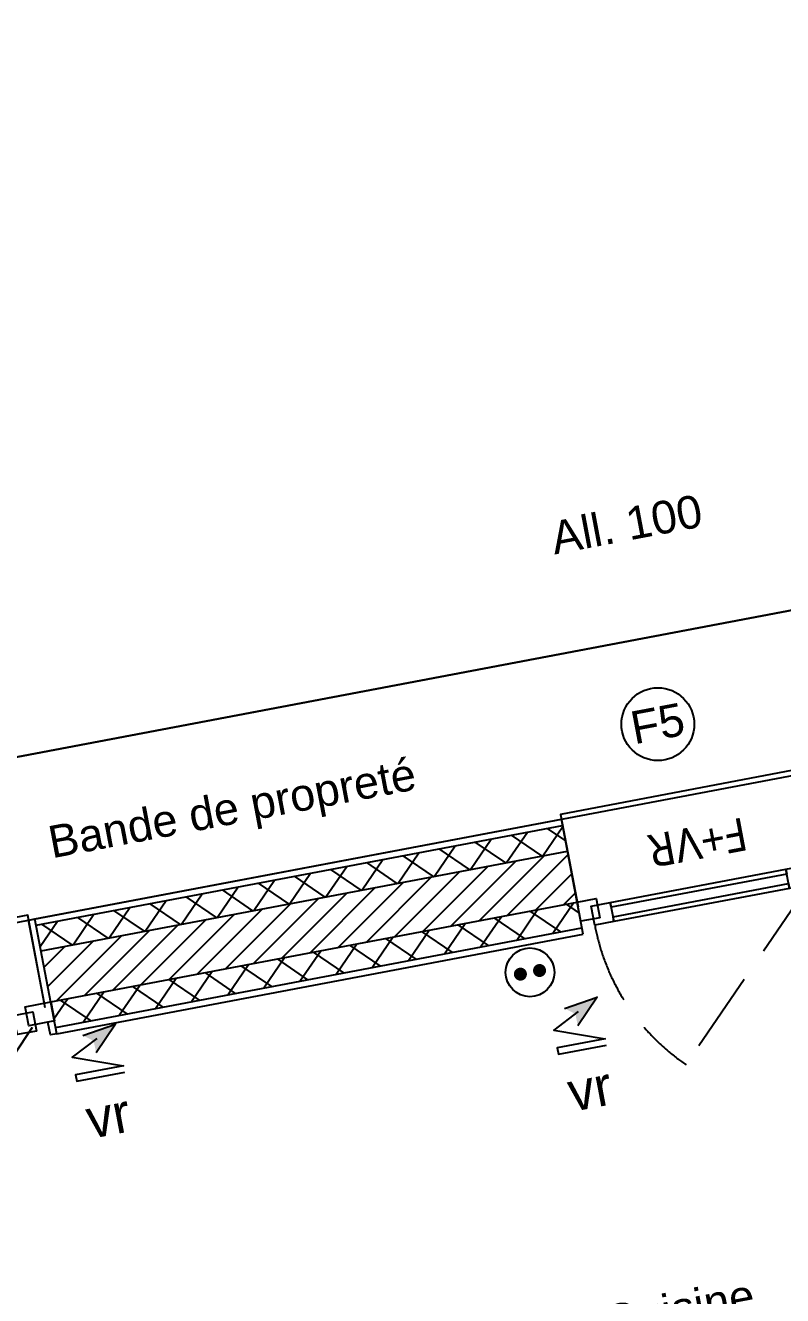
# Model space of a CAD drawing. Header units: centimetres. Extents: x 197412 to 267601, y -375791 to -305433.
# Drawn here: x 208761 to 211091, y -321067 to -317159 of the extents above; entities that cross this region are included whole.
import ezdxf

# ---------------------------------------------------------------- set-up
doc = ezdxf.new("R2010")
doc.units = ezdxf.units.CM
doc.linetypes.add('Style de ligne -2', pattern=[0.694425, 0.48607, -0.208355])
doc.layers.add('3-BAT C-Niveau 0', color=250, linetype='Continuous')
doc.layers.add('prlm-ELEC-CFO', color=1, linetype='Continuous', lineweight=25)
doc.styles.add('Helvetica', font='arial.ttf')
doc.styles.add('Lucida Grande', font='')
doc.styles.add('prlm-elec-cfo', font='comic.ttf', dxfattribs={"height": 12})
doc.styles.get('Lucida Grande').set_extended_font_data('Lucida Grande')
pattern_1 = [(55.723595, (82441.66, 127994.64), (-66.106423, 45.054865), []), (145.723595, (82441.66, 127994.64), (45.054865, 66.106423), [])]

# ---------------------------------------------------------------- blocks, each defined once
blk = doc.blocks.new('FENETRE PLAN TYPE 2')
at = {"linetype": 'Style de ligne -2', "ltscale": 50.8}
blk.add_line((4, 16), (51.38, 63.38), dxfattribs=at)
at = {"linetype": 'Continuous', "flags": 128}
for points in [[(4, 16), (10, 16), (10, 10), (4, 10)], [(10, 16), (65, 16), (65, 14.5), (10, 14.5)], [(65, 16), (71, 16), (71, 10), (65, 10)], [(0, 14), (6, 14), (6, 8), (0, 8)], [(69, 14), (75, 14), (75, 8), (69, 8)], [(10, 11.5), (65, 11.5), (65, 10), (10, 10)]]:
    blk.add_lwpolyline(points, close=True, dxfattribs=at)
blk.add_lwpolyline([(0, 9.5), (0, -19.5), (75, -19.5), (75, 9.5)], dxfattribs=at)
at = {"linetype": 'Style de ligne -2', "ltscale": 50.8}
blk.add_arc((4, 16), 67, 360, 45, dxfattribs=at)
at = {"insert": (19.77, 1.99), "char_height": 10.161, "attachment_point": 1, "line_spacing_factor": 0.978845, "style": 'Lucida Grande'}
blk.add_mtext('F+VR ', dxfattribs=at)
blk = doc.blocks.new('PORTE FENETRE TYPE 3')
at = {"linetype": 'Style de ligne -2', "ltscale": 50.8}
blk.add_line((5.11, 14.73), (65.94, 76.94), dxfattribs=at)
at = {"linetype": 'Continuous', "lineweight": 25, "flags": 128}
for points in [[(-2, 18), (0, 18), (0, 14)], [(97, 18), (95, 18), (95, 14)], [(0, 7.7), (0, -18), (-2, -18)], [(95, 7.7), (95, -18), (97, -18)]]:
    blk.add_lwpolyline(points, dxfattribs=at)
at = {"linetype": 'Continuous', "flags": 128}
for points in [[(4, 16), (10, 16), (10, 10), (4, 10)], [(10, 16), (85, 16), (85, 14.5), (10, 14.5)], [(85, 16), (91, 16), (91, 10), (85, 10)], [(-2, 14), (6, 14), (6, 8), (-2, 8)], [(89, 14), (97, 14), (97, 8), (89, 8)], [(10, 11.5), (85, 11.5), (85, 10), (10, 10)]]:
    blk.add_lwpolyline(points, close=True, dxfattribs=at)
blk.add_lwpolyline([(0, 9.5), (0, -19.5), (95, -19.5), (95, 9.5)], dxfattribs=at)
at = {"linetype": 'Style de ligne -2', "ltscale": 50.8}
blk.add_arc((4, 16), 87, 360, 44.5337, dxfattribs=at)
at = {"insert": (47.21, 5.79), "char_height": 7.6206, "attachment_point": 2, "line_spacing_factor": 0.978845, "style": 'Lucida Grande'}
blk.add_mtext('F sur All vitrée\\P+VR ', dxfattribs=at)
blk = doc.blocks.new('Groupe-272-1')
at = {"linetype": 'Continuous'}
blk.add_circle((12826.54, -44730.35), 11.2, dxfattribs=at)
at = {"insert": (12817.43, -44726.66), "char_height": 10.087, "attachment_point": 1, "rotation": 10.7236, "line_spacing_factor": 0.834288, "style": 'Helvetica'}
blk.add_mtext('F5', dxfattribs=at)
blk = doc.blocks.new('xi.VR')
at = {"layer": 'prlm-ELEC-CFO', "lineweight": 5}
blk.add_hatch(color=0, dxfattribs=at).paths.add_polyline_path([(-3, 6), (-0.1, 3.7), (0, 0), (7.5, 7.5)])
at = {"layer": 'prlm-ELEC-CFO', "color": 0}
for points in [[(0.95, 4.23), (-7.5, 0), (7.5, -5.5), (-7.5, -5.5), (-7.5, -7.5), (7.5, -7.5)], [(-3, 6), (7.5, 7.5), (0, 0)]]:
    blk.add_lwpolyline(points, dxfattribs=at)
blk = doc.blocks.new('xi.PC')
at = {"color": 0, "lineweight": 5}
blk.add_wipeout([(-7.5, -7.5), (7.5, -7.5), (7.5, 7.5), (-7.5, 7.5)], dxfattribs=at).dxf.layer = 'prlm-ELEC-CFO'
at = {"layer": 'prlm-ELEC-CFO', "color": 0, "linetype": 'ByBlock', "lineweight": 5, "const_width": 2}
for points in [[(-4, 0, 1), (-2, 0, 1)], [(2, 0, 1), (4, 0, 1)]]:
    blk.add_lwpolyline(points, format="xyb", close=True, dxfattribs=at)
at = {"layer": 'prlm-ELEC-CFO', "color": 0, "linetype": 'ByBlock', "lineweight": -2}
blk.add_circle((0, 0), 7.5, dxfattribs=at)

msp = doc.modelspace()

# ---------------------------------------------------------------- hatches: boundary and pattern name
at = {"layer": '3-BAT C-Niveau 0'}
h = msp.add_hatch(dxfattribs=at)
h.set_pattern_fill('02_ISOLANT', color=256, scale=10, angle=10.7236, style=0, pattern_type=2)
h.set_pattern_definition(pattern_1)
h.paths.add_polyline_path([(208794.5, -319927.4), (208809.4, -320006.1), (210429, -319699.3), (210414.1, -319620.7)])
h = msp.add_hatch(dxfattribs=at)
h.set_pattern_fill('MURS MACONNERIE-2', color=256, scale=10, style=0, pattern_type=2)
h.set_pattern_definition([(45, (82627.55, 127994.637), (-31.2347524, 39.0434405), [])])
h.paths.add_polyline_path([(208809.4, -320006.1), (208839.1, -320163.3), (210458.8, -319856.5), (210429, -319699.3)])
h = msp.add_hatch(dxfattribs=at)
h.set_pattern_fill('02_ISOLANT', color=256, scale=10, angle=10.7236, style=0, pattern_type=2)
h.set_pattern_definition(pattern_1)
h.paths.add_polyline_path([(208839.1, -320163.3), (208854, -320241.9), (210473.7, -319935.1), (210458.8, -319856.5)])

# ---------------------------------------------------------------- linework, layer by layer
for p, q in [((208790.7, -319907.8), (210410.4, -319601.1)), ((208790.7, -319907.8), (210410.4, -319601.1)), ((208794.5, -319927.4), (210414.1, -319620.7)), ((210477.4, -319954.8), (210410.4, -319601.1)), ((208809.4, -320006.1), (210429, -319699.3)), ((208809.4, -320006.1), (210429, -319699.3)), ((208839.1, -320163.3), (210458.8, -319856.5)), ((208857.7, -320261.5), (208790.7, -319907.8)), ((208854, -320241.9), (210473.7, -319935.1)), ((208857.7, -320261.5), (210477.4, -319954.8)), ((208857.7, -320261.5), (210477.4, -319954.8))]:
    msp.add_line(p, q, dxfattribs=at)
at = {"layer": '3-BAT C-Niveau 0', "flags": 128}
for points in [[(205565, -320010.2), (213361.5, -318533.7), (212905.6, -316126.6), (201192.4, -318344.7), (203611.5, -331182.8), (207540.1, -330438.1), (206580.6, -325371.5), (204123.9, -325836.8), (203379.6, -321906.6), (205836.1, -321441.4)], [(213361.5, -318533.7), (205564.9, -320010.2), (205836.2, -321441.4), (206327.4, -321348.4), (206149.2, -320408.5), (213454.5, -319025)]]:
    msp.add_lwpolyline(points, close=True, dxfattribs=at)

# ---------------------------------------------------------------- block references
at = {"layer": '3-BAT C-Niveau 0', "xscale": 10, "yscale": 10, "zscale": 10}
msp.add_blockref('Groupe-272-1', (82441.7, 127994.6), dxfattribs=at)
at = {"layer": '3-BAT C-Niveau 0', "xscale": 10, "yscale": 10, "zscale": 10, "rotation": 190.7235947439046}
for name, p in [('FENETRE PLAN TYPE 2', (211180.8, -319638.4)), ('PORTE FENETRE TYPE 3', (208804.6, -320088.4))]:
    msp.add_blockref(name, p, dxfattribs=at)
at = {"layer": 'prlm-ELEC-CFO', "xscale": 10, "yscale": 10, "zscale": 10, "rotation": 10.72360141139323}
for p in [(210461, -320236.7), (208979.1, -320319.9)]:
    msp.add_blockref('xi.VR', p, dxfattribs=at)

# ---------------------------------------------------------------- texts
at = {"insert": (210531.3, -321101.8), "char_height": 100, "attachment_point": 2, "rotation": 10.7236, "line_spacing_factor": 0.834288, "style": 'Helvetica'}
msp.add_mtext('Salon / Cuisine\\P{\\H0.6752x;25,46m2}\\P', dxfattribs=at)
at = {"layer": '3-BAT C-Niveau 0', "insert": (210370.3, -318687.9), "char_height": 100.87, "attachment_point": 1, "rotation": 10.7236, "line_spacing_factor": 0.834288, "style": 'Helvetica'}
msp.add_mtext('All. 100', dxfattribs=at)
at = {"layer": '3-BAT C-Niveau 0', "insert": (209387.8, -319517.9), "char_height": 99.078, "width": 1587.214, "attachment_point": 2, "rotation": 10.7236, "line_spacing_factor": 0.834288, "style": 'Helvetica'}
msp.add_mtext('Bande de propreté', dxfattribs=at)

# ---------------------------------------------------------------- next in the draw order: block references
at = {"layer": 'prlm-ELEC-CFO', "xscale": 10, "yscale": 10, "zscale": 10, "rotation": 10.72360141139323}
msp.add_blockref('xi.PC', (210313.7, -320072.5), dxfattribs=at)

# ---------------------------------------------------------------- next in the draw order: texts
at = {"layer": 'prlm-ELEC-CFO', "char_height": 120, "attachment_point": 5, "rotation": 10.7236, "line_spacing_factor": 0.8, "style": 'prlm-elec-cfo', "bg_fill": 3, "box_fill_scale": 1.1, "bg_fill_color": 256, "bg_fill_transparency": 0}
for insert in [(210497.7, -320430.6), (209015.8, -320513.9)]:
    msp.add_mtext('vr', dxfattribs=dict(at, insert=insert))

doc.saveas('drawing.dxf')
